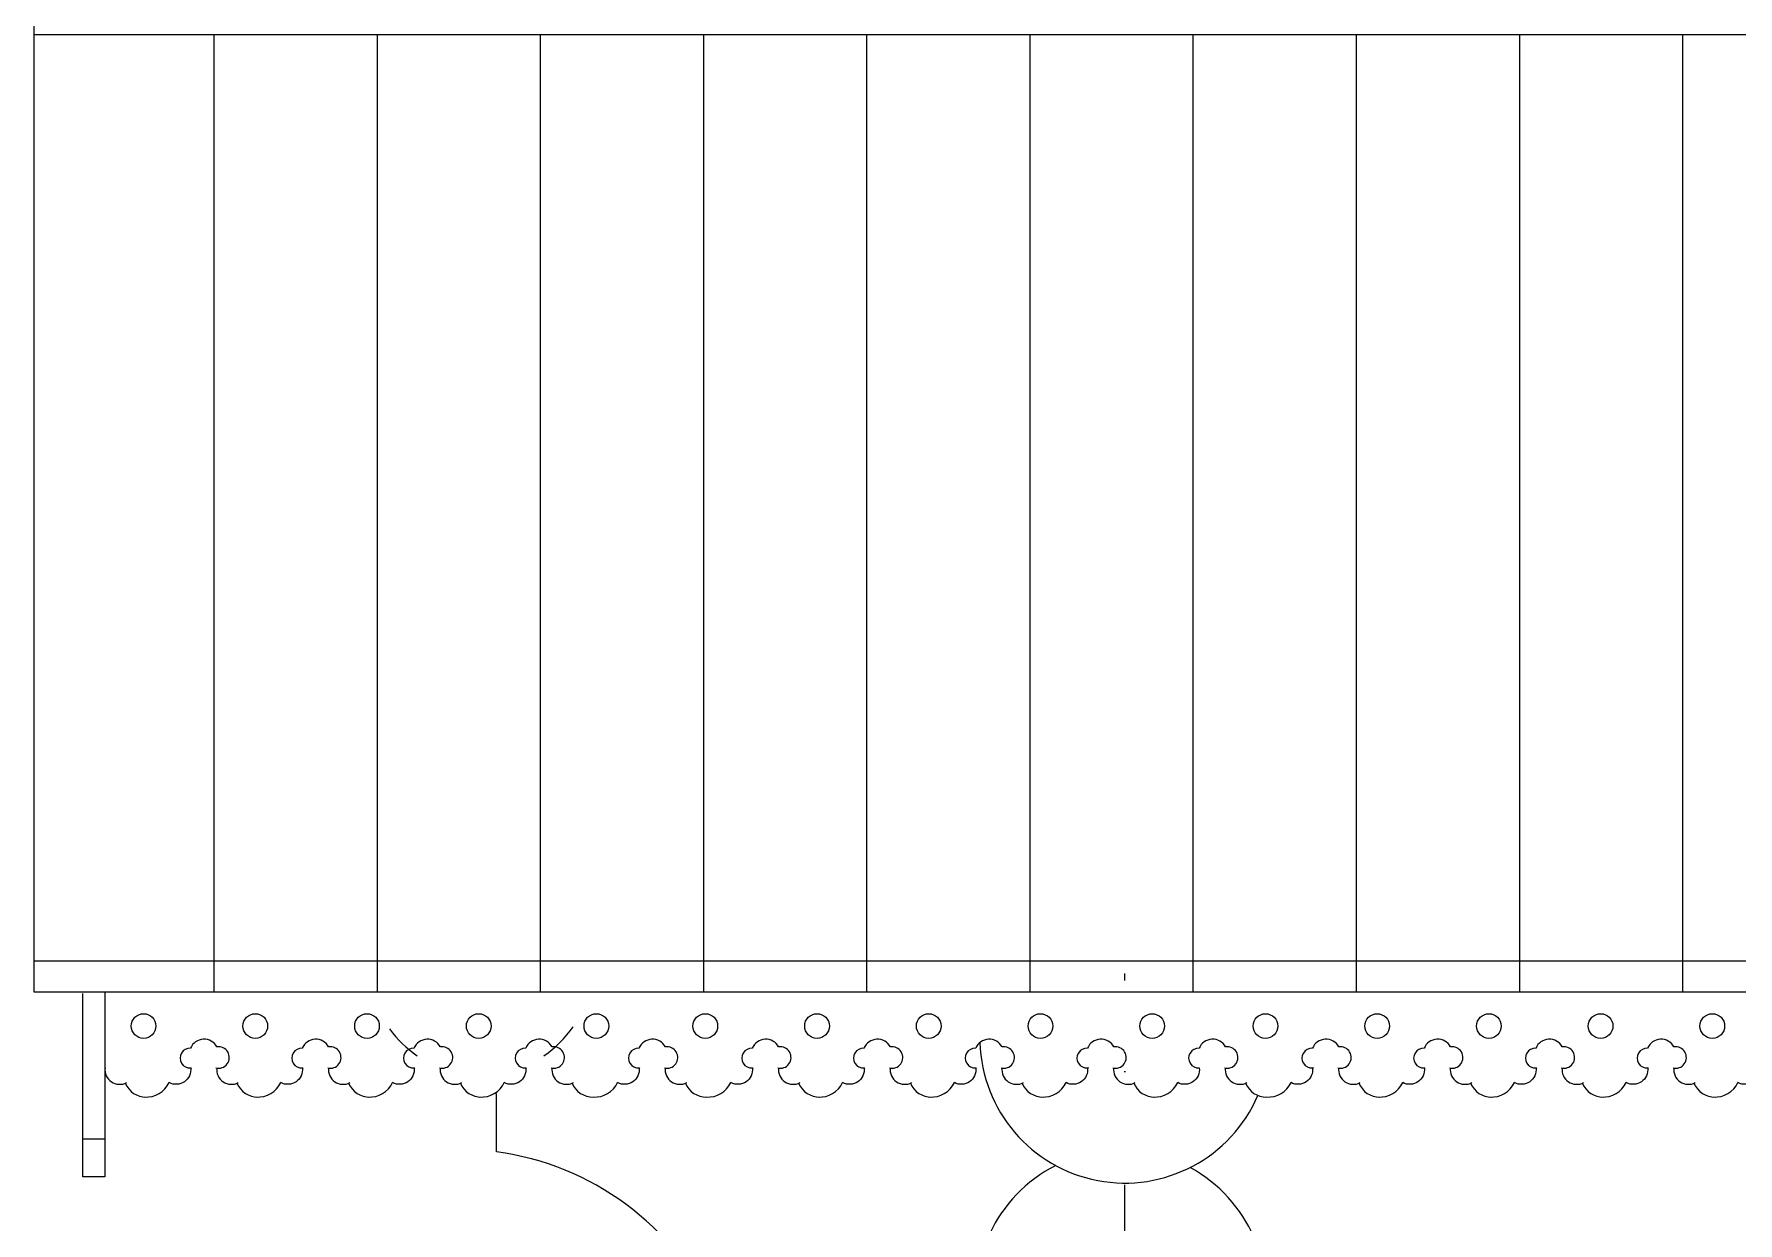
# Model space of a CAD drawing. Header units: millimetres. Extents: x 2399 to 111977, y 1313 to 59551.
# Drawn here: x 35691 to 38336, y 36305 to 38151 of the extents above; entities that cross this region are included whole.
import ezdxf

# ---------------------------------------------------------------- set-up
doc = ezdxf.new("R2010")
doc.units = ezdxf.units.MM
doc.linetypes.add('Штрихпунктирная', pattern=[670.277762, 352.777767, -176.388884, 0, -141.111112])
doc.layers.add('main line', color=7, linetype='Continuous', lineweight=13)

msp = doc.modelspace()

# ---------------------------------------------------------------- linework, layer by layer
at = {"layer": 'main line', "color": 7, "linetype": 'Continuous', "lineweight": 13}
for p, q in [((35691.1537, 36662.9693), (35691.1537, 41333.406)), ((35691.1537, 38149.8902), (39843.4223, 38149.8902)), ((35970.346, 38149.8902), (35970.346, 36664.7037)), ((36223.6386, 38149.8902), (36223.6386, 36664.7037)), ((36476.9312, 38149.8902), (36476.9312, 36664.7037)), ((36730.2238, 38149.8902), (36730.2238, 36664.7037)), ((36983.5164, 38149.8902), (36983.5164, 36664.7037)), ((37236.8089, 38149.8902), (37236.8089, 36664.7037)), ((37490.1015, 38149.8902), (37490.1015, 36664.7037)), ((37743.3941, 38149.8902), (37743.3941, 36664.7037)), ((37996.6867, 38149.8902), (37996.6867, 36664.7037)), ((38249.9793, 38149.8902), (38249.9793, 36664.7037)), ((39237.7784, 36710.908), (35691.1537, 36710.908)), ((39240.1734, 36662.9693), (35691.1537, 36662.9693)), ((35766.6953, 36376.4229), (35766.6953, 36660.6938)), ((35801.0847, 36662.9693), (35801.0847, 36376.4229)), ((36408.936, 36414.8744), (36408.936, 36505.5834)), ((35766.6953, 36435.2513), (35801.0847, 36435.2513)), ((35801.0847, 36376.4229), (35766.6953, 36376.4229))]:
    msp.add_line(p, q, dxfattribs=at)
at = {"layer": 'main line', "color": 7, "linetype": 'Штрихпунктирная', "lineweight": 13}
msp.add_line((37384.2044, 27966.284), (37384.2044, 36691.9232), dxfattribs=at)
at = {"layer": 'main line', "color": 7, "linetype": 'Continuous', "lineweight": 13, "flags": 128}
for points in [[(35973.5446, 36545.255, 1.219803903), (35974.9751, 36577.9369, 0.63216014), (35934.0111, 36575.9387, 1.067465283), (35934.2458, 36545.255, -0.60309642), (35900.8541, 36522.4888)], [(35973.5446, 36545.255, 1.219803903), (35974.9751, 36577.9369, 0.63216014), (35934.0111, 36575.9387, 1.067465283), (35934.2458, 36545.255, -0.60309642), (35900.8541, 36522.4888)], [(35973.5446, 36545.255, 1.219803903), (35974.9751, 36577.9369, 0.63216014), (35934.0111, 36575.9387, 1.067465283), (35934.2458, 36545.255, -0.60309642), (35900.8541, 36522.4888)], [(35973.5446, 36545.255, 1.219803903), (35974.9751, 36577.9369, 0.63216014), (35934.0111, 36575.9387, 1.067465283), (35934.2458, 36545.255, -0.60309642), (35900.8541, 36522.4888)], [(35973.5446, 36545.255, 1.219803903), (35974.9751, 36577.9369, 0.63216014), (35934.0111, 36575.9387, 1.067465283), (35934.2458, 36545.255, -0.60309642), (35900.8541, 36522.4888)], [(35973.5446, 36545.255, 1.219803903), (35974.9751, 36577.9369, 0.63216014), (35934.0111, 36575.9387, 1.067465283), (35934.2458, 36545.255, -0.60309642), (35900.8541, 36522.4888)], [(36146.9566, 36545.255, 1.219803903), (36148.3871, 36577.9369, 0.63216014), (36107.423, 36575.9387, 1.067465283), (36107.6578, 36545.255, -0.60309642), (36074.266, 36522.4888)], [(36146.9566, 36545.255, 1.219803903), (36148.3871, 36577.9369, 0.63216014), (36107.423, 36575.9387, 1.067465283), (36107.6578, 36545.255, -0.60309642), (36074.266, 36522.4888)], [(36146.9566, 36545.255, 1.219803903), (36148.3871, 36577.9369, 0.63216014), (36107.423, 36575.9387, 1.067465283), (36107.6578, 36545.255, -0.60309642), (36074.266, 36522.4888)], [(36146.9566, 36545.255, 1.219803903), (36148.3871, 36577.9369, 0.63216014), (36107.423, 36575.9387, 1.067465283), (36107.6578, 36545.255, -0.60309642), (36074.266, 36522.4888)], [(36146.9566, 36545.255, 1.219803903), (36148.3871, 36577.9369, 0.63216014), (36107.423, 36575.9387, 1.067465283), (36107.6578, 36545.255, -0.60309642), (36074.266, 36522.4888)], [(36146.9566, 36545.255, 1.219803903), (36148.3871, 36577.9369, 0.63216014), (36107.423, 36575.9387, 1.067465283), (36107.6578, 36545.255, -0.60309642), (36074.266, 36522.4888)], [(36320.3686, 36545.255, 1.219803903), (36321.799, 36577.9369, 0.63216014), (36280.835, 36575.9387, 1.067465283), (36281.0698, 36545.255, -0.60309642), (36247.678, 36522.4888)], [(36320.3686, 36545.255, 1.219803903), (36321.799, 36577.9369, 0.63216014), (36280.835, 36575.9387, 1.067465283), (36281.0698, 36545.255, -0.60309642), (36247.678, 36522.4888)], [(36320.3686, 36545.255, 1.219803903), (36321.799, 36577.9369, 0.63216014), (36280.835, 36575.9387, 1.067465283), (36281.0698, 36545.255, -0.60309642), (36247.678, 36522.4888)], [(36320.3686, 36545.255, 1.219803903), (36321.799, 36577.9369, 0.63216014), (36280.835, 36575.9387, 1.067465283), (36281.0698, 36545.255, -0.60309642), (36247.678, 36522.4888)], [(36320.3686, 36545.255, 1.219803903), (36321.799, 36577.9369, 0.63216014), (36280.835, 36575.9387, 1.067465283), (36281.0698, 36545.255, -0.60309642), (36247.678, 36522.4888)], [(36320.3686, 36545.255, 1.219803903), (36321.799, 36577.9369, 0.63216014), (36280.835, 36575.9387, 1.067465283), (36281.0698, 36545.255, -0.60309642), (36247.678, 36522.4888)], [(36493.7805, 36545.255, 1.219803903), (36495.211, 36577.9369, 0.63216014), (36454.247, 36575.9387, 1.067465283), (36454.4817, 36545.255, -0.60309642), (36421.09, 36522.4888)], [(36493.7805, 36545.255, 1.219803903), (36495.211, 36577.9369, 0.63216014), (36454.247, 36575.9387, 1.067465283), (36454.4817, 36545.255, -0.60309642), (36421.09, 36522.4888)], [(36493.7805, 36545.255, 1.219803903), (36495.211, 36577.9369, 0.63216014), (36454.247, 36575.9387, 1.067465283), (36454.4817, 36545.255, -0.60309642), (36421.09, 36522.4888)], [(36493.7805, 36545.255, 1.219803903), (36495.211, 36577.9369, 0.63216014), (36454.247, 36575.9387, 1.067465283), (36454.4817, 36545.255, -0.60309642), (36421.09, 36522.4888)], [(36493.7805, 36545.255, 1.219803903), (36495.211, 36577.9369, 0.63216014), (36454.247, 36575.9387, 1.067465283), (36454.4817, 36545.255, -0.60309642), (36421.09, 36522.4888)], [(36493.7805, 36545.255, 1.219803903), (36495.211, 36577.9369, 0.63216014), (36454.247, 36575.9387, 1.067465283), (36454.4817, 36545.255, -0.60309642), (36421.09, 36522.4888)], [(36669.6472, 36545.255, 1.219803903), (36671.0777, 36577.9369, 0.63216014), (36630.1137, 36575.9387, 1.067465283), (36630.3484, 36545.255, -0.60309642), (36596.9567, 36522.4888)], [(36669.6472, 36545.255, 1.219803903), (36671.0777, 36577.9369, 0.63216014), (36630.1137, 36575.9387, 1.067465283), (36630.3484, 36545.255, -0.60309642), (36596.9567, 36522.4888)], [(36669.6472, 36545.255, 1.219803903), (36671.0777, 36577.9369, 0.63216014), (36630.1137, 36575.9387, 1.067465283), (36630.3484, 36545.255, -0.60309642), (36596.9567, 36522.4888)], [(36669.6472, 36545.255, 1.219803903), (36671.0777, 36577.9369, 0.63216014), (36630.1137, 36575.9387, 1.067465283), (36630.3484, 36545.255, -0.60309642), (36596.9567, 36522.4888)], [(36669.6472, 36545.255, 1.219803903), (36671.0777, 36577.9369, 0.63216014), (36630.1137, 36575.9387, 1.067465283), (36630.3484, 36545.255, -0.60309642), (36596.9567, 36522.4888)], [(36669.6472, 36545.255, 1.219803903), (36671.0777, 36577.9369, 0.63216014), (36630.1137, 36575.9387, 1.067465283), (36630.3484, 36545.255, -0.60309642), (36596.9567, 36522.4888)], [(36845.5139, 36545.255, 1.219803903), (36846.9444, 36577.9369, 0.63216014), (36805.9804, 36575.9387, 1.067465283), (36806.2151, 36545.255, -0.60309642), (36772.8234, 36522.4888)], [(36845.5139, 36545.255, 1.219803903), (36846.9444, 36577.9369, 0.63216014), (36805.9804, 36575.9387, 1.067465283), (36806.2151, 36545.255, -0.60309642), (36772.8234, 36522.4888)], [(36845.5139, 36545.255, 1.219803903), (36846.9444, 36577.9369, 0.63216014), (36805.9804, 36575.9387, 1.067465283), (36806.2151, 36545.255, -0.60309642), (36772.8234, 36522.4888)], [(36845.5139, 36545.255, 1.219803903), (36846.9444, 36577.9369, 0.63216014), (36805.9804, 36575.9387, 1.067465283), (36806.2151, 36545.255, -0.60309642), (36772.8234, 36522.4888)], [(36845.5139, 36545.255, 1.219803903), (36846.9444, 36577.9369, 0.63216014), (36805.9804, 36575.9387, 1.067465283), (36806.2151, 36545.255, -0.60309642), (36772.8234, 36522.4888)], [(36845.5139, 36545.255, 1.219803903), (36846.9444, 36577.9369, 0.63216014), (36805.9804, 36575.9387, 1.067465283), (36806.2151, 36545.255, -0.60309642), (36772.8234, 36522.4888)], [(37018.9259, 36545.255, 1.219803903), (37020.3563, 36577.9369, 0.63216014), (36979.3923, 36575.9387, 1.067465283), (36979.6271, 36545.255, -0.60309642), (36946.2353, 36522.4888)], [(37018.9259, 36545.255, 1.219803903), (37020.3563, 36577.9369, 0.63216014), (36979.3923, 36575.9387, 1.067465283), (36979.6271, 36545.255, -0.60309642), (36946.2353, 36522.4888)], [(37018.9259, 36545.255, 1.219803903), (37020.3563, 36577.9369, 0.63216014), (36979.3923, 36575.9387, 1.067465283), (36979.6271, 36545.255, -0.60309642), (36946.2353, 36522.4888)], [(37018.9259, 36545.255, 1.219803903), (37020.3563, 36577.9369, 0.63216014), (36979.3923, 36575.9387, 1.067465283), (36979.6271, 36545.255, -0.60309642), (36946.2353, 36522.4888)], [(37018.9259, 36545.255, 1.219803903), (37020.3563, 36577.9369, 0.63216014), (36979.3923, 36575.9387, 1.067465283), (36979.6271, 36545.255, -0.60309642), (36946.2353, 36522.4888)], [(37018.9259, 36545.255, 1.219803903), (37020.3563, 36577.9369, 0.63216014), (36979.3923, 36575.9387, 1.067465283), (36979.6271, 36545.255, -0.60309642), (36946.2353, 36522.4888)], [(37192.3379, 36545.255, 1.219803903), (37193.7683, 36577.9369, 0.63216014), (37152.8043, 36575.9387, 1.067465283), (37153.039, 36545.255, -0.60309642), (37119.6473, 36522.4888)], [(37192.3379, 36545.255, 1.219803903), (37193.7683, 36577.9369, 0.63216014), (37152.8043, 36575.9387, 1.067465283), (37153.039, 36545.255, -0.60309642), (37119.6473, 36522.4888)], [(37192.3379, 36545.255, 1.219803903), (37193.7683, 36577.9369, 0.63216014), (37152.8043, 36575.9387, 1.067465283), (37153.039, 36545.255, -0.60309642), (37119.6473, 36522.4888)], [(37192.3379, 36545.255, 1.219803903), (37193.7683, 36577.9369, 0.63216014), (37152.8043, 36575.9387, 1.067465283), (37153.039, 36545.255, -0.60309642), (37119.6473, 36522.4888)], [(37192.3379, 36545.255, 1.219803903), (37193.7683, 36577.9369, 0.63216014), (37152.8043, 36575.9387, 1.067465283), (37153.039, 36545.255, -0.60309642), (37119.6473, 36522.4888)], [(37192.3379, 36545.255, 1.219803903), (37193.7683, 36577.9369, 0.63216014), (37152.8043, 36575.9387, 1.067465283), (37153.039, 36545.255, -0.60309642), (37119.6473, 36522.4888)], [(37365.7498, 36545.255, 1.219803903), (37367.1803, 36577.9369, 0.63216014), (37326.2163, 36575.9387, 1.067465283), (37326.451, 36545.255, -0.60309642), (37293.0592, 36522.4888)], [(37365.7498, 36545.255, 1.219803903), (37367.1803, 36577.9369, 0.63216014), (37326.2163, 36575.9387, 1.067465283), (37326.451, 36545.255, -0.60309642), (37293.0592, 36522.4888)], [(37365.7498, 36545.255, 1.219803903), (37367.1803, 36577.9369, 0.63216014), (37326.2163, 36575.9387, 1.067465283), (37326.451, 36545.255, -0.60309642), (37293.0592, 36522.4888)], [(37365.7498, 36545.255, 1.219803903), (37367.1803, 36577.9369, 0.63216014), (37326.2163, 36575.9387, 1.067465283), (37326.451, 36545.255, -0.60309642), (37293.0592, 36522.4888)], [(37365.7498, 36545.255, 1.219803903), (37367.1803, 36577.9369, 0.63216014), (37326.2163, 36575.9387, 1.067465283), (37326.451, 36545.255, -0.60309642), (37293.0592, 36522.4888)], [(37365.7498, 36545.255, 1.219803903), (37367.1803, 36577.9369, 0.63216014), (37326.2163, 36575.9387, 1.067465283), (37326.451, 36545.255, -0.60309642), (37293.0592, 36522.4888)], [(37539.1618, 36545.255, 1.219803903), (37540.5922, 36577.9369, 0.63216014), (37499.6282, 36575.9387, 1.067465283), (37499.863, 36545.255, -0.60309642), (37466.4712, 36522.4888)], [(37539.1618, 36545.255, 1.219803903), (37540.5922, 36577.9369, 0.63216014), (37499.6282, 36575.9387, 1.067465283), (37499.863, 36545.255, -0.60309642), (37466.4712, 36522.4888)], [(37539.1618, 36545.255, 1.219803903), (37540.5922, 36577.9369, 0.63216014), (37499.6282, 36575.9387, 1.067465283), (37499.863, 36545.255, -0.60309642), (37466.4712, 36522.4888)], [(37539.1618, 36545.255, 1.219803903), (37540.5922, 36577.9369, 0.63216014), (37499.6282, 36575.9387, 1.067465283), (37499.863, 36545.255, -0.60309642), (37466.4712, 36522.4888)], [(37539.1618, 36545.255, 1.219803903), (37540.5922, 36577.9369, 0.63216014), (37499.6282, 36575.9387, 1.067465283), (37499.863, 36545.255, -0.60309642), (37466.4712, 36522.4888)], [(37539.1618, 36545.255, 1.219803903), (37540.5922, 36577.9369, 0.63216014), (37499.6282, 36575.9387, 1.067465283), (37499.863, 36545.255, -0.60309642), (37466.4712, 36522.4888)], [(37715.0285, 36545.255, 1.219803903), (37716.4589, 36577.9369, 0.63216014), (37675.4949, 36575.9387, 1.067465283), (37675.7297, 36545.255, -0.60309642), (37642.3379, 36522.4888)], [(37715.0285, 36545.255, 1.219803903), (37716.4589, 36577.9369, 0.63216014), (37675.4949, 36575.9387, 1.067465283), (37675.7297, 36545.255, -0.60309642), (37642.3379, 36522.4888)], [(37715.0285, 36545.255, 1.219803903), (37716.4589, 36577.9369, 0.63216014), (37675.4949, 36575.9387, 1.067465283), (37675.7297, 36545.255, -0.60309642), (37642.3379, 36522.4888)], [(37715.0285, 36545.255, 1.219803903), (37716.4589, 36577.9369, 0.63216014), (37675.4949, 36575.9387, 1.067465283), (37675.7297, 36545.255, -0.60309642), (37642.3379, 36522.4888)], [(37715.0285, 36545.255, 1.219803903), (37716.4589, 36577.9369, 0.63216014), (37675.4949, 36575.9387, 1.067465283), (37675.7297, 36545.255, -0.60309642), (37642.3379, 36522.4888)], [(37715.0285, 36545.255, 1.219803903), (37716.4589, 36577.9369, 0.63216014), (37675.4949, 36575.9387, 1.067465283), (37675.7297, 36545.255, -0.60309642), (37642.3379, 36522.4888)], [(37888.4405, 36545.255, 1.219803903), (37889.8709, 36577.9369, 0.63216014), (37848.9069, 36575.9387, 1.067465283), (37849.1416, 36545.255, -0.60309642), (37815.7499, 36522.4888)], [(37888.4405, 36545.255, 1.219803903), (37889.8709, 36577.9369, 0.63216014), (37848.9069, 36575.9387, 1.067465283), (37849.1416, 36545.255, -0.60309642), (37815.7499, 36522.4888)], [(37888.4405, 36545.255, 1.219803903), (37889.8709, 36577.9369, 0.63216014), (37848.9069, 36575.9387, 1.067465283), (37849.1416, 36545.255, -0.60309642), (37815.7499, 36522.4888)], [(37888.4405, 36545.255, 1.219803903), (37889.8709, 36577.9369, 0.63216014), (37848.9069, 36575.9387, 1.067465283), (37849.1416, 36545.255, -0.60309642), (37815.7499, 36522.4888)], [(37888.4405, 36545.255, 1.219803903), (37889.8709, 36577.9369, 0.63216014), (37848.9069, 36575.9387, 1.067465283), (37849.1416, 36545.255, -0.60309642), (37815.7499, 36522.4888)], [(37888.4405, 36545.255, 1.219803903), (37889.8709, 36577.9369, 0.63216014), (37848.9069, 36575.9387, 1.067465283), (37849.1416, 36545.255, -0.60309642), (37815.7499, 36522.4888)], [(38061.8524, 36545.255, 1.219803903), (38063.2829, 36577.9369, 0.63216014), (38022.3188, 36575.9387, 1.067465283), (38022.5536, 36545.255, -0.60309642), (37989.1618, 36522.4888)], [(38061.8524, 36545.255, 1.219803903), (38063.2829, 36577.9369, 0.63216014), (38022.3188, 36575.9387, 1.067465283), (38022.5536, 36545.255, -0.60309642), (37989.1618, 36522.4888)], [(38061.8524, 36545.255, 1.219803903), (38063.2829, 36577.9369, 0.63216014), (38022.3188, 36575.9387, 1.067465283), (38022.5536, 36545.255, -0.60309642), (37989.1618, 36522.4888)], [(38061.8524, 36545.255, 1.219803903), (38063.2829, 36577.9369, 0.63216014), (38022.3188, 36575.9387, 1.067465283), (38022.5536, 36545.255, -0.60309642), (37989.1618, 36522.4888)], [(38061.8524, 36545.255, 1.219803903), (38063.2829, 36577.9369, 0.63216014), (38022.3188, 36575.9387, 1.067465283), (38022.5536, 36545.255, -0.60309642), (37989.1618, 36522.4888)], [(38061.8524, 36545.255, 1.219803903), (38063.2829, 36577.9369, 0.63216014), (38022.3188, 36575.9387, 1.067465283), (38022.5536, 36545.255, -0.60309642), (37989.1618, 36522.4888)], [(38235.2644, 36545.255, 1.219803903), (38236.6948, 36577.9369, 0.63216014), (38195.7308, 36575.9387, 1.067465283), (38195.9656, 36545.255, -0.60309642), (38162.5738, 36522.4888)], [(38235.2644, 36545.255, 1.219803903), (38236.6948, 36577.9369, 0.63216014), (38195.7308, 36575.9387, 1.067465283), (38195.9656, 36545.255, -0.60309642), (38162.5738, 36522.4888)], [(38235.2644, 36545.255, 1.219803903), (38236.6948, 36577.9369, 0.63216014), (38195.7308, 36575.9387, 1.067465283), (38195.9656, 36545.255, -0.60309642), (38162.5738, 36522.4888)], [(38235.2644, 36545.255, 1.219803903), (38236.6948, 36577.9369, 0.63216014), (38195.7308, 36575.9387, 1.067465283), (38195.9656, 36545.255, -0.60309642), (38162.5738, 36522.4888)], [(38235.2644, 36545.255, 1.219803903), (38236.6948, 36577.9369, 0.63216014), (38195.7308, 36575.9387, 1.067465283), (38195.9656, 36545.255, -0.60309642), (38162.5738, 36522.4888)], [(38235.2644, 36545.255, 1.219803903), (38236.6948, 36577.9369, 0.63216014), (38195.7308, 36575.9387, 1.067465283), (38195.9656, 36545.255, -0.60309642), (38162.5738, 36522.4888)], [(38408.6764, 36545.255, 1.219803903), (38410.1068, 36577.9369, 0.63216014), (38369.1428, 36575.9387, 1.067465283), (38369.3775, 36545.255, -0.60309642), (38335.9858, 36522.4888)], [(38408.6764, 36545.255, 1.219803903), (38410.1068, 36577.9369, 0.63216014), (38369.1428, 36575.9387, 1.067465283), (38369.3775, 36545.255, -0.60309642), (38335.9858, 36522.4888)], [(38408.6764, 36545.255, 1.219803903), (38410.1068, 36577.9369, 0.63216014), (38369.1428, 36575.9387, 1.067465283), (38369.3775, 36545.255, -0.60309642), (38335.9858, 36522.4888)], [(38408.6764, 36545.255, 1.219803903), (38410.1068, 36577.9369, 0.63216014), (38369.1428, 36575.9387, 1.067465283), (38369.3775, 36545.255, -0.60309642), (38335.9858, 36522.4888)], [(38408.6764, 36545.255, 1.219803903), (38410.1068, 36577.9369, 0.63216014), (38369.1428, 36575.9387, 1.067465283), (38369.3775, 36545.255, -0.60309642), (38335.9858, 36522.4888)], [(38408.6764, 36545.255, 1.219803903), (38410.1068, 36577.9369, 0.63216014), (38369.1428, 36575.9387, 1.067465283), (38369.3775, 36545.255, -0.60309642), (38335.9858, 36522.4888)], [(35801.3304, 36545.255, 0.60309642), (35834.7222, 36522.4888)], [(35801.3304, 36545.255, 0.60309642), (35834.7222, 36522.4888)], [(35801.3304, 36545.255, 0.60309642), (35834.7222, 36522.4888)], [(35801.3304, 36545.255, 0.60309642), (35834.7222, 36522.4888)], [(35801.3304, 36545.255, 0.60309642), (35834.7222, 36522.4888)], [(35801.3304, 36545.255, 0.60309642), (35834.7222, 36522.4888)], [(35935.4435, 36545.255, -0.017938026), (35934.2722, 36545.0112)], [(35935.4435, 36545.255, -0.017938026), (35934.2722, 36545.0112)], [(35935.4435, 36545.255, -0.017938026), (35934.2722, 36545.0112)], [(35935.4435, 36545.255, -0.017938026), (35934.2722, 36545.0112)], [(35935.4435, 36545.255, -0.017938026), (35934.2722, 36545.0112)], [(35935.4435, 36545.255, -0.017938026), (35934.2722, 36545.0112)], [(35974.7424, 36545.255, 0.60309642), (36008.1341, 36522.4888)], [(35974.7424, 36545.255, 0.60309642), (36008.1341, 36522.4888)], [(35974.7424, 36545.255, 0.60309642), (36008.1341, 36522.4888)], [(35974.7424, 36545.255, 0.60309642), (36008.1341, 36522.4888)], [(35974.7424, 36545.255, 0.60309642), (36008.1341, 36522.4888)], [(35974.7424, 36545.255, 0.60309642), (36008.1341, 36522.4888)], [(36108.8555, 36545.255, -0.017938026), (36107.6841, 36545.0112)], [(36108.8555, 36545.255, -0.017938026), (36107.6841, 36545.0112)], [(36108.8555, 36545.255, -0.017938026), (36107.6841, 36545.0112)], [(36108.8555, 36545.255, -0.017938026), (36107.6841, 36545.0112)], [(36108.8555, 36545.255, -0.017938026), (36107.6841, 36545.0112)], [(36108.8555, 36545.255, -0.017938026), (36107.6841, 36545.0112)], [(36148.1543, 36545.255, 0.60309642), (36181.5461, 36522.4888)], [(36148.1543, 36545.255, 0.60309642), (36181.5461, 36522.4888)], [(36148.1543, 36545.255, 0.60309642), (36181.5461, 36522.4888)], [(36148.1543, 36545.255, 0.60309642), (36181.5461, 36522.4888)], [(36148.1543, 36545.255, 0.60309642), (36181.5461, 36522.4888)], [(36148.1543, 36545.255, 0.60309642), (36181.5461, 36522.4888)], [(36282.2675, 36545.255, -0.017938026), (36281.0961, 36545.0112)], [(36282.2675, 36545.255, -0.017938026), (36281.0961, 36545.0112)], [(36282.2675, 36545.255, -0.017938026), (36281.0961, 36545.0112)], [(36282.2675, 36545.255, -0.017938026), (36281.0961, 36545.0112)], [(36282.2675, 36545.255, -0.017938026), (36281.0961, 36545.0112)], [(36282.2675, 36545.255, -0.017938026), (36281.0961, 36545.0112)], [(36321.5663, 36545.255, 0.60309642), (36354.958, 36522.4888)], [(36321.5663, 36545.255, 0.60309642), (36354.958, 36522.4888)], [(36321.5663, 36545.255, 0.60309642), (36354.958, 36522.4888)], [(36321.5663, 36545.255, 0.60309642), (36354.958, 36522.4888)], [(36321.5663, 36545.255, 0.60309642), (36354.958, 36522.4888)], [(36321.5663, 36545.255, 0.60309642), (36354.958, 36522.4888)], [(36455.6794, 36545.255, -0.017938026), (36454.5081, 36545.0112)], [(36455.6794, 36545.255, -0.017938026), (36454.5081, 36545.0112)], [(36455.6794, 36545.255, -0.017938026), (36454.5081, 36545.0112)], [(36455.6794, 36545.255, -0.017938026), (36454.5081, 36545.0112)], [(36455.6794, 36545.255, -0.017938026), (36454.5081, 36545.0112)], [(36455.6794, 36545.255, -0.017938026), (36454.5081, 36545.0112)], [(36494.9783, 36545.255, 0.60309642), (36528.37, 36522.4888)], [(36494.9783, 36545.255, 0.60309642), (36528.37, 36522.4888)], [(36494.9783, 36545.255, 0.60309642), (36528.37, 36522.4888)], [(36494.9783, 36545.255, 0.60309642), (36528.37, 36522.4888)], [(36494.9783, 36545.255, 0.60309642), (36528.37, 36522.4888)], [(36494.9783, 36545.255, 0.60309642), (36528.37, 36522.4888)], [(36631.5461, 36545.255, -0.017938026), (36630.3748, 36545.0112)], [(36631.5461, 36545.255, -0.017938026), (36630.3748, 36545.0112)], [(36631.5461, 36545.255, -0.017938026), (36630.3748, 36545.0112)], [(36631.5461, 36545.255, -0.017938026), (36630.3748, 36545.0112)], [(36631.5461, 36545.255, -0.017938026), (36630.3748, 36545.0112)], [(36631.5461, 36545.255, -0.017938026), (36630.3748, 36545.0112)], [(36670.8449, 36545.255, 0.60309642), (36704.2367, 36522.4888)], [(36670.8449, 36545.255, 0.60309642), (36704.2367, 36522.4888)], [(36670.8449, 36545.255, 0.60309642), (36704.2367, 36522.4888)], [(36670.8449, 36545.255, 0.60309642), (36704.2367, 36522.4888)], [(36670.8449, 36545.255, 0.60309642), (36704.2367, 36522.4888)], [(36670.8449, 36545.255, 0.60309642), (36704.2367, 36522.4888)], [(36807.4128, 36545.255, -0.017938026), (36806.2415, 36545.0112)], [(36807.4128, 36545.255, -0.017938026), (36806.2415, 36545.0112)], [(36807.4128, 36545.255, -0.017938026), (36806.2415, 36545.0112)], [(36807.4128, 36545.255, -0.017938026), (36806.2415, 36545.0112)], [(36807.4128, 36545.255, -0.017938026), (36806.2415, 36545.0112)], [(36807.4128, 36545.255, -0.017938026), (36806.2415, 36545.0112)], [(36846.7116, 36545.255, 0.60309642), (36880.1034, 36522.4888)], [(36846.7116, 36545.255, 0.60309642), (36880.1034, 36522.4888)], [(36846.7116, 36545.255, 0.60309642), (36880.1034, 36522.4888)], [(36846.7116, 36545.255, 0.60309642), (36880.1034, 36522.4888)], [(36846.7116, 36545.255, 0.60309642), (36880.1034, 36522.4888)], [(36846.7116, 36545.255, 0.60309642), (36880.1034, 36522.4888)], [(36980.8248, 36545.255, -0.017938026), (36979.6534, 36545.0112)], [(36980.8248, 36545.255, -0.017938026), (36979.6534, 36545.0112)], [(36980.8248, 36545.255, -0.017938026), (36979.6534, 36545.0112)], [(36980.8248, 36545.255, -0.017938026), (36979.6534, 36545.0112)], [(36980.8248, 36545.255, -0.017938026), (36979.6534, 36545.0112)], [(36980.8248, 36545.255, -0.017938026), (36979.6534, 36545.0112)], [(37020.1236, 36545.255, 0.60309642), (37053.5154, 36522.4888)], [(37020.1236, 36545.255, 0.60309642), (37053.5154, 36522.4888)], [(37020.1236, 36545.255, 0.60309642), (37053.5154, 36522.4888)], [(37020.1236, 36545.255, 0.60309642), (37053.5154, 36522.4888)], [(37020.1236, 36545.255, 0.60309642), (37053.5154, 36522.4888)], [(37020.1236, 36545.255, 0.60309642), (37053.5154, 36522.4888)], [(37154.2368, 36545.255, -0.017938026), (37153.0654, 36545.0112)], [(37154.2368, 36545.255, -0.017938026), (37153.0654, 36545.0112)], [(37154.2368, 36545.255, -0.017938026), (37153.0654, 36545.0112)], [(37154.2368, 36545.255, -0.017938026), (37153.0654, 36545.0112)], [(37154.2368, 36545.255, -0.017938026), (37153.0654, 36545.0112)], [(37154.2368, 36545.255, -0.017938026), (37153.0654, 36545.0112)], [(37193.5356, 36545.255, 0.60309642), (37226.9273, 36522.4888)], [(37193.5356, 36545.255, 0.60309642), (37226.9273, 36522.4888)], [(37193.5356, 36545.255, 0.60309642), (37226.9273, 36522.4888)], [(37193.5356, 36545.255, 0.60309642), (37226.9273, 36522.4888)], [(37193.5356, 36545.255, 0.60309642), (37226.9273, 36522.4888)], [(37193.5356, 36545.255, 0.60309642), (37226.9273, 36522.4888)], [(37327.6487, 36545.255, -0.017938026), (37326.4774, 36545.0112)], [(37327.6487, 36545.255, -0.017938026), (37326.4774, 36545.0112)], [(37327.6487, 36545.255, -0.017938026), (37326.4774, 36545.0112)], [(37327.6487, 36545.255, -0.017938026), (37326.4774, 36545.0112)], [(37327.6487, 36545.255, -0.017938026), (37326.4774, 36545.0112)], [(37327.6487, 36545.255, -0.017938026), (37326.4774, 36545.0112)], [(37366.9475, 36545.255, 0.60309642), (37400.3393, 36522.4888)], [(37366.9475, 36545.255, 0.60309642), (37400.3393, 36522.4888)], [(37366.9475, 36545.255, 0.60309642), (37400.3393, 36522.4888)], [(37366.9475, 36545.255, 0.60309642), (37400.3393, 36522.4888)], [(37366.9475, 36545.255, 0.60309642), (37400.3393, 36522.4888)], [(37366.9475, 36545.255, 0.60309642), (37400.3393, 36522.4888)], [(37540.3595, 36545.255, 0.60309642), (37573.7513, 36522.4888)], [(37540.3595, 36545.255, 0.60309642), (37573.7513, 36522.4888)], [(37540.3595, 36545.255, 0.60309642), (37573.7513, 36522.4888)], [(37540.3595, 36545.255, 0.60309642), (37573.7513, 36522.4888)], [(37540.3595, 36545.255, 0.60309642), (37573.7513, 36522.4888)], [(37540.3595, 36545.255, 0.60309642), (37573.7513, 36522.4888)], [(37676.9274, 36545.255, -0.017938026), (37675.756, 36545.0112)], [(37676.9274, 36545.255, -0.017938026), (37675.756, 36545.0112)], [(37676.9274, 36545.255, -0.017938026), (37675.756, 36545.0112)], [(37676.9274, 36545.255, -0.017938026), (37675.756, 36545.0112)], [(37676.9274, 36545.255, -0.017938026), (37675.756, 36545.0112)], [(37676.9274, 36545.255, -0.017938026), (37675.756, 36545.0112)], [(37716.2262, 36545.255, 0.60309642), (37749.618, 36522.4888)], [(37716.2262, 36545.255, 0.60309642), (37749.618, 36522.4888)], [(37716.2262, 36545.255, 0.60309642), (37749.618, 36522.4888)], [(37716.2262, 36545.255, 0.60309642), (37749.618, 36522.4888)], [(37716.2262, 36545.255, 0.60309642), (37749.618, 36522.4888)], [(37716.2262, 36545.255, 0.60309642), (37749.618, 36522.4888)], [(37850.3393, 36545.255, -0.017938026), (37849.168, 36545.0112)], [(37850.3393, 36545.255, -0.017938026), (37849.168, 36545.0112)], [(37850.3393, 36545.255, -0.017938026), (37849.168, 36545.0112)], [(37850.3393, 36545.255, -0.017938026), (37849.168, 36545.0112)], [(37850.3393, 36545.255, -0.017938026), (37849.168, 36545.0112)], [(37850.3393, 36545.255, -0.017938026), (37849.168, 36545.0112)], [(37889.6382, 36545.255, 0.60309642), (37923.0299, 36522.4888)], [(37889.6382, 36545.255, 0.60309642), (37923.0299, 36522.4888)], [(37889.6382, 36545.255, 0.60309642), (37923.0299, 36522.4888)], [(37889.6382, 36545.255, 0.60309642), (37923.0299, 36522.4888)], [(37889.6382, 36545.255, 0.60309642), (37923.0299, 36522.4888)], [(37889.6382, 36545.255, 0.60309642), (37923.0299, 36522.4888)], [(38023.7513, 36545.255, -0.017938026), (38022.58, 36545.0112)], [(38023.7513, 36545.255, -0.017938026), (38022.58, 36545.0112)], [(38023.7513, 36545.255, -0.017938026), (38022.58, 36545.0112)], [(38023.7513, 36545.255, -0.017938026), (38022.58, 36545.0112)], [(38023.7513, 36545.255, -0.017938026), (38022.58, 36545.0112)], [(38023.7513, 36545.255, -0.017938026), (38022.58, 36545.0112)], [(38063.0501, 36545.255, 0.60309642), (38096.4419, 36522.4888)], [(38063.0501, 36545.255, 0.60309642), (38096.4419, 36522.4888)], [(38063.0501, 36545.255, 0.60309642), (38096.4419, 36522.4888)], [(38063.0501, 36545.255, 0.60309642), (38096.4419, 36522.4888)], [(38063.0501, 36545.255, 0.60309642), (38096.4419, 36522.4888)], [(38063.0501, 36545.255, 0.60309642), (38096.4419, 36522.4888)], [(38197.1633, 36545.255, -0.017938026), (38195.9919, 36545.0112)], [(38197.1633, 36545.255, -0.017938026), (38195.9919, 36545.0112)], [(38197.1633, 36545.255, -0.017938026), (38195.9919, 36545.0112)], [(38197.1633, 36545.255, -0.017938026), (38195.9919, 36545.0112)], [(38197.1633, 36545.255, -0.017938026), (38195.9919, 36545.0112)], [(38197.1633, 36545.255, -0.017938026), (38195.9919, 36545.0112)], [(38236.4621, 36545.255, 0.60309642), (38269.8539, 36522.4888)], [(38236.4621, 36545.255, 0.60309642), (38269.8539, 36522.4888)], [(38236.4621, 36545.255, 0.60309642), (38269.8539, 36522.4888)], [(38236.4621, 36545.255, 0.60309642), (38269.8539, 36522.4888)], [(38236.4621, 36545.255, 0.60309642), (38269.8539, 36522.4888)], [(38236.4621, 36545.255, 0.60309642), (38269.8539, 36522.4888)], [(35832.6077, 36521.5039, 0.304535594), (35865.3811, 36500.1453)], [(35832.6077, 36521.5039, 0.304535594), (35865.3811, 36500.1453)], [(35832.6077, 36521.5039, 0.304535594), (35865.3811, 36500.1453)], [(35832.6077, 36521.5039, 0.304535594), (35865.3811, 36500.1453)], [(35832.6077, 36521.5039, 0.304535594), (35865.3811, 36500.1453)], [(35832.6077, 36521.5039, 0.304535594), (35865.3811, 36500.1453)], [(35862.9264, 36500.1453, 0.304535594), (35900.8541, 36522.4888)], [(35862.9264, 36500.1453, 0.304535594), (35900.8541, 36522.4888)], [(35862.9264, 36500.1453, 0.304535594), (35900.8541, 36522.4888)], [(35862.9264, 36500.1453, 0.304535594), (35900.8541, 36522.4888)], [(35862.9264, 36500.1453, 0.304535594), (35900.8541, 36522.4888)], [(35862.9264, 36500.1453, 0.304535594), (35900.8541, 36522.4888)], [(36006.0197, 36521.5039, 0.304535594), (36038.7931, 36500.1453)], [(36006.0197, 36521.5039, 0.304535594), (36038.7931, 36500.1453)], [(36006.0197, 36521.5039, 0.304535594), (36038.7931, 36500.1453)], [(36006.0197, 36521.5039, 0.304535594), (36038.7931, 36500.1453)], [(36006.0197, 36521.5039, 0.304535594), (36038.7931, 36500.1453)], [(36006.0197, 36521.5039, 0.304535594), (36038.7931, 36500.1453)], [(36036.3383, 36500.1453, 0.304535594), (36074.266, 36522.4888)], [(36036.3383, 36500.1453, 0.304535594), (36074.266, 36522.4888)], [(36036.3383, 36500.1453, 0.304535594), (36074.266, 36522.4888)], [(36036.3383, 36500.1453, 0.304535594), (36074.266, 36522.4888)], [(36036.3383, 36500.1453, 0.304535594), (36074.266, 36522.4888)], [(36036.3383, 36500.1453, 0.304535594), (36074.266, 36522.4888)], [(36179.4317, 36521.5039, 0.304535594), (36212.205, 36500.1453)], [(36179.4317, 36521.5039, 0.304535594), (36212.205, 36500.1453)], [(36179.4317, 36521.5039, 0.304535594), (36212.205, 36500.1453)], [(36179.4317, 36521.5039, 0.304535594), (36212.205, 36500.1453)], [(36179.4317, 36521.5039, 0.304535594), (36212.205, 36500.1453)], [(36179.4317, 36521.5039, 0.304535594), (36212.205, 36500.1453)], [(36209.7503, 36500.1453, 0.304535594), (36247.678, 36522.4888)], [(36209.7503, 36500.1453, 0.304535594), (36247.678, 36522.4888)], [(36209.7503, 36500.1453, 0.304535594), (36247.678, 36522.4888)], [(36209.7503, 36500.1453, 0.304535594), (36247.678, 36522.4888)], [(36209.7503, 36500.1453, 0.304535594), (36247.678, 36522.4888)], [(36209.7503, 36500.1453, 0.304535594), (36247.678, 36522.4888)], [(36352.8436, 36521.5039, 0.304535594), (36385.617, 36500.1453)], [(36352.8436, 36521.5039, 0.304535594), (36385.617, 36500.1453)], [(36352.8436, 36521.5039, 0.304535594), (36385.617, 36500.1453)], [(36352.8436, 36521.5039, 0.304535594), (36385.617, 36500.1453)], [(36352.8436, 36521.5039, 0.304535594), (36385.617, 36500.1453)], [(36352.8436, 36521.5039, 0.304535594), (36385.617, 36500.1453)], [(36383.1623, 36500.1453, 0.304535594), (36421.09, 36522.4888)], [(36383.1623, 36500.1453, 0.304535594), (36421.09, 36522.4888)], [(36383.1623, 36500.1453, 0.304535594), (36421.09, 36522.4888)], [(36383.1623, 36500.1453, 0.304535594), (36421.09, 36522.4888)], [(36383.1623, 36500.1453, 0.304535594), (36421.09, 36522.4888)], [(36383.1623, 36500.1453, 0.304535594), (36421.09, 36522.4888)], [(36526.2556, 36521.5039, 0.304535594), (36559.029, 36500.1453)], [(36526.2556, 36521.5039, 0.304535594), (36559.029, 36500.1453)], [(36526.2556, 36521.5039, 0.304535594), (36559.029, 36500.1453)], [(36526.2556, 36521.5039, 0.304535594), (36559.029, 36500.1453)], [(36526.2556, 36521.5039, 0.304535594), (36559.029, 36500.1453)], [(36526.2556, 36521.5039, 0.304535594), (36559.029, 36500.1453)], [(36559.029, 36500.1453, 0.304535594), (36596.9567, 36522.4888)], [(36559.029, 36500.1453, 0.304535594), (36596.9567, 36522.4888)], [(36559.029, 36500.1453, 0.304535594), (36596.9567, 36522.4888)], [(36559.029, 36500.1453, 0.304535594), (36596.9567, 36522.4888)], [(36559.029, 36500.1453, 0.304535594), (36596.9567, 36522.4888)], [(36559.029, 36500.1453, 0.304535594), (36596.9567, 36522.4888)], [(36702.1223, 36521.5039, 0.304535594), (36734.8957, 36500.1453)], [(36702.1223, 36521.5039, 0.304535594), (36734.8957, 36500.1453)], [(36702.1223, 36521.5039, 0.304535594), (36734.8957, 36500.1453)], [(36702.1223, 36521.5039, 0.304535594), (36734.8957, 36500.1453)], [(36702.1223, 36521.5039, 0.304535594), (36734.8957, 36500.1453)], [(36702.1223, 36521.5039, 0.304535594), (36734.8957, 36500.1453)], [(36734.8957, 36500.1453, 0.304535594), (36772.8234, 36522.4888)], [(36734.8957, 36500.1453, 0.304535594), (36772.8234, 36522.4888)], [(36734.8957, 36500.1453, 0.304535594), (36772.8234, 36522.4888)], [(36734.8957, 36500.1453, 0.304535594), (36772.8234, 36522.4888)], [(36734.8957, 36500.1453, 0.304535594), (36772.8234, 36522.4888)], [(36734.8957, 36500.1453, 0.304535594), (36772.8234, 36522.4888)], [(36877.989, 36521.5039, 0.304535594), (36910.7624, 36500.1453)], [(36877.989, 36521.5039, 0.304535594), (36910.7624, 36500.1453)], [(36877.989, 36521.5039, 0.304535594), (36910.7624, 36500.1453)], [(36877.989, 36521.5039, 0.304535594), (36910.7624, 36500.1453)], [(36877.989, 36521.5039, 0.304535594), (36910.7624, 36500.1453)], [(36877.989, 36521.5039, 0.304535594), (36910.7624, 36500.1453)], [(36908.3076, 36500.1453, 0.304535594), (36946.2353, 36522.4888)], [(36908.3076, 36500.1453, 0.304535594), (36946.2353, 36522.4888)], [(36908.3076, 36500.1453, 0.304535594), (36946.2353, 36522.4888)], [(36908.3076, 36500.1453, 0.304535594), (36946.2353, 36522.4888)], [(36908.3076, 36500.1453, 0.304535594), (36946.2353, 36522.4888)], [(36908.3076, 36500.1453, 0.304535594), (36946.2353, 36522.4888)], [(37051.401, 36521.5039, 0.304535594), (37084.1743, 36500.1453)], [(37051.401, 36521.5039, 0.304535594), (37084.1743, 36500.1453)], [(37051.401, 36521.5039, 0.304535594), (37084.1743, 36500.1453)], [(37051.401, 36521.5039, 0.304535594), (37084.1743, 36500.1453)], [(37051.401, 36521.5039, 0.304535594), (37084.1743, 36500.1453)], [(37051.401, 36521.5039, 0.304535594), (37084.1743, 36500.1453)], [(37081.7196, 36500.1453, 0.304535594), (37119.6473, 36522.4888)], [(37081.7196, 36500.1453, 0.304535594), (37119.6473, 36522.4888)], [(37081.7196, 36500.1453, 0.304535594), (37119.6473, 36522.4888)], [(37081.7196, 36500.1453, 0.304535594), (37119.6473, 36522.4888)], [(37081.7196, 36500.1453, 0.304535594), (37119.6473, 36522.4888)], [(37081.7196, 36500.1453, 0.304535594), (37119.6473, 36522.4888)], [(37224.8129, 36521.5039, 0.304535594), (37257.5863, 36500.1453)], [(37224.8129, 36521.5039, 0.304535594), (37257.5863, 36500.1453)], [(37224.8129, 36521.5039, 0.304535594), (37257.5863, 36500.1453)], [(37224.8129, 36521.5039, 0.304535594), (37257.5863, 36500.1453)], [(37224.8129, 36521.5039, 0.304535594), (37257.5863, 36500.1453)], [(37224.8129, 36521.5039, 0.304535594), (37257.5863, 36500.1453)], [(37255.1316, 36500.1453, 0.304535594), (37293.0592, 36522.4888)], [(37255.1316, 36500.1453, 0.304535594), (37293.0592, 36522.4888)], [(37255.1316, 36500.1453, 0.304535594), (37293.0592, 36522.4888)], [(37255.1316, 36500.1453, 0.304535594), (37293.0592, 36522.4888)], [(37255.1316, 36500.1453, 0.304535594), (37293.0592, 36522.4888)], [(37255.1316, 36500.1453, 0.304535594), (37293.0592, 36522.4888)], [(37398.2249, 36521.5039, 0.304535594), (37430.9983, 36500.1453)], [(37398.2249, 36521.5039, 0.304535594), (37430.9983, 36500.1453)], [(37398.2249, 36521.5039, 0.304535594), (37430.9983, 36500.1453)], [(37398.2249, 36521.5039, 0.304535594), (37430.9983, 36500.1453)], [(37398.2249, 36521.5039, 0.304535594), (37430.9983, 36500.1453)], [(37398.2249, 36521.5039, 0.304535594), (37430.9983, 36500.1453)], [(37428.5435, 36500.1453, 0.304535594), (37466.4712, 36522.4888)], [(37428.5435, 36500.1453, 0.304535594), (37466.4712, 36522.4888)], [(37428.5435, 36500.1453, 0.304535594), (37466.4712, 36522.4888)], [(37428.5435, 36500.1453, 0.304535594), (37466.4712, 36522.4888)], [(37428.5435, 36500.1453, 0.304535594), (37466.4712, 36522.4888)], [(37428.5435, 36500.1453, 0.304535594), (37466.4712, 36522.4888)], [(37571.6369, 36521.5039, 0.304535594), (37604.4102, 36500.1453)], [(37571.6369, 36521.5039, 0.304535594), (37604.4102, 36500.1453)], [(37571.6369, 36521.5039, 0.304535594), (37604.4102, 36500.1453)], [(37571.6369, 36521.5039, 0.304535594), (37604.4102, 36500.1453)], [(37571.6369, 36521.5039, 0.304535594), (37604.4102, 36500.1453)], [(37571.6369, 36521.5039, 0.304535594), (37604.4102, 36500.1453)], [(37604.4102, 36500.1453, 0.304535594), (37642.3379, 36522.4888)], [(37604.4102, 36500.1453, 0.304535594), (37642.3379, 36522.4888)], [(37604.4102, 36500.1453, 0.304535594), (37642.3379, 36522.4888)], [(37604.4102, 36500.1453, 0.304535594), (37642.3379, 36522.4888)], [(37604.4102, 36500.1453, 0.304535594), (37642.3379, 36522.4888)], [(37604.4102, 36500.1453, 0.304535594), (37642.3379, 36522.4888)], [(37747.5036, 36521.5039, 0.304535594), (37780.2769, 36500.1453)], [(37747.5036, 36521.5039, 0.304535594), (37780.2769, 36500.1453)], [(37747.5036, 36521.5039, 0.304535594), (37780.2769, 36500.1453)], [(37747.5036, 36521.5039, 0.304535594), (37780.2769, 36500.1453)], [(37747.5036, 36521.5039, 0.304535594), (37780.2769, 36500.1453)], [(37747.5036, 36521.5039, 0.304535594), (37780.2769, 36500.1453)], [(37777.8222, 36500.1453, 0.304535594), (37815.7499, 36522.4888)], [(37777.8222, 36500.1453, 0.304535594), (37815.7499, 36522.4888)], [(37777.8222, 36500.1453, 0.304535594), (37815.7499, 36522.4888)], [(37777.8222, 36500.1453, 0.304535594), (37815.7499, 36522.4888)], [(37777.8222, 36500.1453, 0.304535594), (37815.7499, 36522.4888)], [(37777.8222, 36500.1453, 0.304535594), (37815.7499, 36522.4888)], [(37920.9155, 36521.5039, 0.304535594), (37953.6889, 36500.1453)], [(37920.9155, 36521.5039, 0.304535594), (37953.6889, 36500.1453)], [(37920.9155, 36521.5039, 0.304535594), (37953.6889, 36500.1453)], [(37920.9155, 36521.5039, 0.304535594), (37953.6889, 36500.1453)], [(37920.9155, 36521.5039, 0.304535594), (37953.6889, 36500.1453)], [(37920.9155, 36521.5039, 0.304535594), (37953.6889, 36500.1453)], [(37951.2342, 36500.1453, 0.304535594), (37989.1618, 36522.4888)], [(37951.2342, 36500.1453, 0.304535594), (37989.1618, 36522.4888)], [(37951.2342, 36500.1453, 0.304535594), (37989.1618, 36522.4888)], [(37951.2342, 36500.1453, 0.304535594), (37989.1618, 36522.4888)], [(37951.2342, 36500.1453, 0.304535594), (37989.1618, 36522.4888)], [(37951.2342, 36500.1453, 0.304535594), (37989.1618, 36522.4888)], [(38094.3275, 36521.5039, 0.304535594), (38127.1008, 36500.1453)], [(38094.3275, 36521.5039, 0.304535594), (38127.1008, 36500.1453)], [(38094.3275, 36521.5039, 0.304535594), (38127.1008, 36500.1453)], [(38094.3275, 36521.5039, 0.304535594), (38127.1008, 36500.1453)], [(38094.3275, 36521.5039, 0.304535594), (38127.1008, 36500.1453)], [(38094.3275, 36521.5039, 0.304535594), (38127.1008, 36500.1453)], [(38124.6461, 36500.1453, 0.304535594), (38162.5738, 36522.4888)], [(38124.6461, 36500.1453, 0.304535594), (38162.5738, 36522.4888)], [(38124.6461, 36500.1453, 0.304535594), (38162.5738, 36522.4888)], [(38124.6461, 36500.1453, 0.304535594), (38162.5738, 36522.4888)], [(38124.6461, 36500.1453, 0.304535594), (38162.5738, 36522.4888)], [(38124.6461, 36500.1453, 0.304535594), (38162.5738, 36522.4888)], [(38267.7394, 36521.5039, 0.304535594), (38300.5128, 36500.1453)], [(38267.7394, 36521.5039, 0.304535594), (38300.5128, 36500.1453)], [(38267.7394, 36521.5039, 0.304535594), (38300.5128, 36500.1453)], [(38267.7394, 36521.5039, 0.304535594), (38300.5128, 36500.1453)], [(38267.7394, 36521.5039, 0.304535594), (38300.5128, 36500.1453)], [(38267.7394, 36521.5039, 0.304535594), (38300.5128, 36500.1453)], [(38298.0581, 36500.1453, 0.304535594), (38335.9858, 36522.4888)], [(38298.0581, 36500.1453, 0.304535594), (38335.9858, 36522.4888)], [(38298.0581, 36500.1453, 0.304535594), (38335.9858, 36522.4888)], [(38298.0581, 36500.1453, 0.304535594), (38335.9858, 36522.4888)], [(38298.0581, 36500.1453, 0.304535594), (38335.9858, 36522.4888)], [(38298.0581, 36500.1453, 0.304535594), (38335.9858, 36522.4888)]]:
    msp.add_lwpolyline(points, format="xyb", dxfattribs=at)
at = {"layer": 'main line', "color": 7, "linetype": 'Continuous', "lineweight": 13}
for centre in [(35861.1194, 36610.3677), (35861.1194, 36610.3677), (35861.1194, 36610.3677), (35861.1194, 36610.3677), (35861.1194, 36610.3677), (35861.1194, 36610.3677), (36034.5313, 36610.3677), (36034.5313, 36610.3677), (36034.5313, 36610.3677), (36034.5313, 36610.3677), (36034.5313, 36610.3677), (36034.5313, 36610.3677), (36207.9433, 36610.3677), (36207.9433, 36610.3677), (36207.9433, 36610.3677), (36207.9433, 36610.3677), (36207.9433, 36610.3677), (36207.9433, 36610.3677), (36381.3553, 36610.3677), (36381.3553, 36610.3677), (36381.3553, 36610.3677), (36381.3553, 36610.3677), (36381.3553, 36610.3677), (36381.3553, 36610.3677), (36563.9508, 36610.3677), (36563.9508, 36610.3677), (36563.9508, 36610.3677), (36563.9508, 36610.3677), (36563.9508, 36610.3677), (36563.9508, 36610.3677), (36733.0886, 36610.3677), (36733.0886, 36610.3677), (36733.0886, 36610.3677), (36733.0886, 36610.3677), (36733.0886, 36610.3677), (36733.0886, 36610.3677), (36906.5006, 36610.3677), (36906.5006, 36610.3677), (36906.5006, 36610.3677), (36906.5006, 36610.3677), (36906.5006, 36610.3677), (36906.5006, 36610.3677), (37079.9126, 36610.3677), (37079.9126, 36610.3677), (37079.9126, 36610.3677), (37079.9126, 36610.3677), (37079.9126, 36610.3677), (37079.9126, 36610.3677), (37253.3245, 36610.3677), (37253.3245, 36610.3677), (37253.3245, 36610.3677), (37253.3245, 36610.3677), (37253.3245, 36610.3677), (37253.3245, 36610.3677), (37426.7365, 36610.3677), (37426.7365, 36610.3677), (37426.7365, 36610.3677), (37426.7365, 36610.3677), (37426.7365, 36610.3677), (37426.7365, 36610.3677), (37602.6032, 36610.3677), (37602.6032, 36610.3677), (37602.6032, 36610.3677), (37602.6032, 36610.3677), (37602.6032, 36610.3677), (37602.6032, 36610.3677), (37776.0152, 36610.3677), (37776.0152, 36610.3677), (37776.0152, 36610.3677), (37776.0152, 36610.3677), (37776.0152, 36610.3677), (37776.0152, 36610.3677), (37949.4271, 36610.3677), (37949.4271, 36610.3677), (37949.4271, 36610.3677), (37949.4271, 36610.3677), (37949.4271, 36610.3677), (37949.4271, 36610.3677), (38122.8391, 36610.3677), (38122.8391, 36610.3677), (38122.8391, 36610.3677), (38122.8391, 36610.3677), (38122.8391, 36610.3677), (38122.8391, 36610.3677), (38296.2511, 36610.3677), (38296.2511, 36610.3677), (38296.2511, 36610.3677), (38296.2511, 36610.3677), (38296.2511, 36610.3677), (38296.2511, 36610.3677)]:
    msp.add_circle(centre, 19.1338, dxfattribs=at)
for centre, radius, start, end in [((36384.2044, 36709.0481), 175, 216.0437495, 235.8039316), ((36384.2044, 36709.0481), 175, 304.1960684, 325.2703975), ((37384.2044, 36591.5515), 225, 181.7405002, 336.7273213), ((36352.3465, 35985.9388), 432.6524, 24.4444202, 82.4843691), ((37378.333, 36192.7641), 225, 116.7457516, 61.5672328)]:
    msp.add_arc(centre, radius, start, end, dxfattribs=at)

doc.saveas('drawing.dxf')
